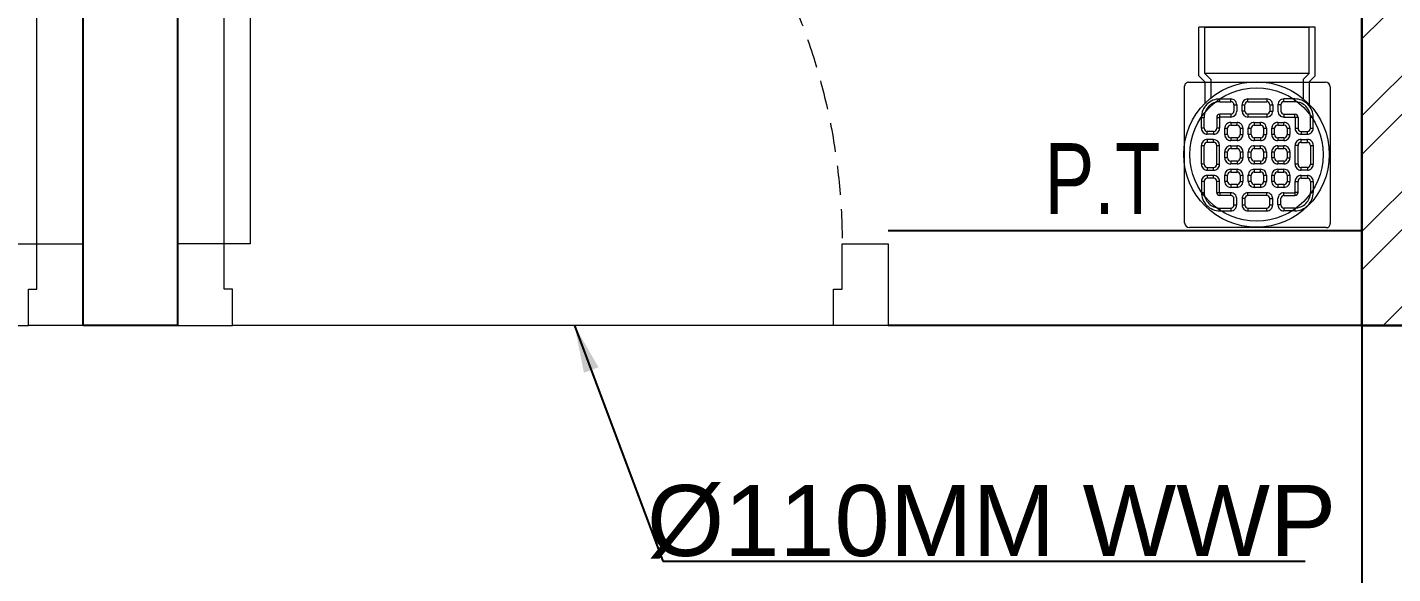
# Model space of a CAD drawing. Header units: millimetres. Extents: x 554 to 29966, y 4404 to 52986.
# Drawn here: x 13136 to 14578, y 43699 to 44276 of the extents above; entities that cross this region are included whole.
import ezdxf

# ---------------------------------------------------------------- set-up
doc = ezdxf.new("R2010")
doc.units = ezdxf.units.MM
doc.linetypes.add('HIDDEN2', pattern=[4.7624999999999975, 3.174999999999998, -1.587499999999999])
for name, color, linetype, lineweight in [('door window', 7, 'Continuous', 9), ('PP-WALL', 7, 'Continuous', 30), ('WALL HATCH', 8, 'Continuous', 0)]:
    doc.layers.add(name, color=color, linetype=linetype, lineweight=lineweight)
doc.layers.add('SH - WWP', color=94, linetype='Continuous', lineweight=0, true_color=0x009e00)
doc.layers.add('SH- WWP', color=92, linetype='Continuous')
doc.styles.add('_MAA_200', font='Arial Narrow.ttf', dxfattribs={"height": 100})
doc.styles.add('ARIEL', font='SANSS___.TTF', dxfattribs={"width": 0.75})
doc.styles.get("Standard").update_dxf_attribs({"font": 'arial.ttf'})
doc.dimstyles.new('COLUMN DIM PLAN', dxfattribs={"dimtxt": 100, "dimasz": 50, "dimexe": 0, "dimexo": 0, "dimgap": 30, "dimtad": 0, "dimdec": 0, "dimdsep": 46, "dimtxsty": '_MAA_200', "dimblk": 'ARCHTICK', "dimcen": 2.5, "dimdle": 50, "dimclrd": 256, "dimclre": 256, "dimclrt": 256, "dimadec": 0, "dimazin": 0, "dimtfac": 1, "dimtdec": 0, "dimtmove": 1, "dimatfit": 3, "dimfxl": 1, "dimlwd": -1, "dimlwe": -1, "dimarcsym": 0})

# ---------------------------------------------------------------- blocks, each defined once
blk = doc.blocks.new('A$C44614934')
at = {"layer": 'door window'}
blk.add_line((2.999990778977462, 0.0264023688596353, 0.6861584709025195), (35.99999077897658, 0.0264023688596353, 0.6861584709025195), dxfattribs=at)
at = {"layer": 'door window', "elevation": 0.6861584709025195}
for points in [[(36.46498745962551, 4.526402370498542), (36.46498745962551, 39.12163490303465), (35.0219874596253, 39.12163490303465), (35.0219874596253, 4.526402370498542)], [(-9.2210229923e-06, 0.0264023688596353), (2.999990778977462, 0.0264023688596353), (2.999990778977462, 2.026402368859633), (2.534990778977316, 2.026402368859633), (2.534997417679733, 4.526402370653158), (-2.5823201213e-06, 4.526402370653158)], [(38.99999077897702, 0.0264023688596353), (35.99999077897658, 0.0264023688596353), (35.99999077897658, 2.026402368859633), (36.46498745962551, 2.026402368859633), (36.46498745962551, 4.526402370498542), (38.99999077897701, 4.526402370498542)]]:
    blk.add_lwpolyline(points, close=True, dxfattribs=at)
at = {"layer": 'door window', "linetype": 'HIDDEN2', "ltscale": 0.5}
blk.add_arc((36.54002608923339, 4.527599800097958, 0.6861584709025195), 34.00502869263578, 92.55862514950395, 180.002017573744, dxfattribs=at)
blk = doc.blocks.new('PP-P TRAP')
at = {"linetype": 'Continuous'}
for p, q in [((-551.8253820829827, 11576.75899293785), (-556.2025601625498, 11572.38181485831)), ((-551.8253820829827, 11576.75899293785), (-516.8796834098467, 11576.75899293785)), ((-516.8796834098465, 11493.0380627053), (-516.8796834098465, 11576.75899293785)), ((-551.8253820829827, 11493.0380627053), (-556.185847199262, 11497.39852782158)), ((-551.8253820829827, 11493.0380627053), (-516.8796834098465, 11493.0380627053))]:
    blk.add_line(p, q, dxfattribs=at)
at = {"linetype": 'Continuous', "ltscale": 0.005}
for p, q in [((-556.185847199262, 11572.39852782157), (-571.660399644338, 11572.39852782157)), ((-554.3796834098465, 11568.0380627053), (-567.7196047644335, 11568.0380627053)), ((-550.0192182935675, 11572.39852782157), (-554.3796834098465, 11568.0380627053)), ((-550.0192182935675, 11497.39852782158), (-550.0192182935675, 11572.39852782157)), ((-550.0192182935675, 11572.39852782157), (-516.8796834098467, 11572.39852782157)), ((-556.185847199262, 11497.39852782158), (-572.2578822526878, 11497.39852782158)), ((-554.3796834098465, 11501.75899293786), (-568.1954321768212, 11501.75899293786)), ((-550.0192182935675, 11497.39852782158), (-554.3796834098465, 11501.75899293786)), ((-550.0192182935675, 11497.39852782158), (-516.8796834098465, 11497.39852782158))]:
    blk.add_line(p, q, dxfattribs=at)
blk.add_line((-516.8796834098467, 11572.39852782157), (-516.8796834098467, 11497.39852782158))
for centre, radius in [((-608.4494508520622, 11535.18922549547), 52.32558139534866), ((-608.449450852138, 11535.18922549547), 47.96511627912035)]:
    blk.add_circle(centre, radius, dxfattribs=at)
blk = doc.blocks.new('PP-GRATING')
at = {"linetype": 'Continuous'}
for p, q in [((-969.9000995671132, -379.5944505533491), (-969.9000995669104, -277.9285895157014)), ((-966.4144129025217, -274.4429028515654), (-864.7485518642907, -274.442902851642)), ((-861.8438129772788, -277.3476417382476), (-861.8438129774815, -379.013502777595)), ((-943.7574495858084, -286.8751847800874), (-943.7574495856059, -288.9665967785021)), ((-935.6241807027341, -286.8751847803665), (-943.7574485713403, -286.8751847799599)), ((-935.6241807025312, -288.9665967787812), (-943.7574485713403, -288.9665967787812)), ((-935.6241807025312, -288.9665967787812), (-935.6241807027341, -286.8751847803665)), ((-933.3003895928712, -295.9379701066707), (-933.3003895926427, -291.2903879291718)), ((-931.2089775941515, -291.2903879655918), (-933.3003895928712, -291.2903879648821)), ((-931.2089775939234, -295.9379701069499), (-931.2089775945576, -291.290387928817)), ((-927.2585327082877, -291.290389916237), (-927.2585327080847, -295.9379720943947)), ((-925.1671207102022, -291.290389915907), (-927.2585327082877, -291.290389916237)), ((-925.1671207102022, -291.290389915907), (-925.1671207099994, -295.93797209404)), ((-922.843329194983, -288.966598806196), (-922.8433291947547, -286.8751868077811)), ((-922.8433296001364, -286.8751869309629), (-908.9005829436215, -286.8751869309629)), ((-922.8433296007704, -288.9665989293776), (-908.9005829434187, -288.9665989287187)), ((-908.9005829434187, -286.8751868083393), (-908.9005829436215, -288.966598806779)), ((-906.5767918339616, -295.9379721354809), (-906.5767918345956, -291.2903900383022)), ((-904.4853798354704, -291.2903901468003), (-906.5767918341901, -291.2903901471543)), ((-904.4853798356733, -295.937972135151), (-904.4853798359017, -291.2903900379471)), ((-900.5349349496063, -295.9379701069499), (-900.5349349498343, -291.290387928792)), ((-900.5349349500374, -291.2903879651352), (-898.4435229513178, -291.290387965211)), ((-898.4435229508866, -295.9379701066208), (-898.4435229511147, -291.2903879284363)), ((-896.1197318420891, -286.875184780518), (-887.9864639724175, -286.8751847809496)), ((-896.1197318418609, -288.9665967782738), (-896.1197318420891, -286.875184780518)), ((-896.1197318418609, -288.9665967782738), (-887.9864639726202, -288.9665967787053)), ((-887.9864629585833, -286.8751847806198), (-887.9864629585833, -288.9665967784004)), ((-955.3764051326382, -300.5855523253316), (-957.4678171315609, -300.5855523258889)), ((-957.4678171311548, -300.5855517172084), (-957.4678171315609, -308.7188210875317)), ((-955.376405132841, -300.5855517179192), (-955.3764051324353, -308.7188210872027)), ((-946.0812406950376, -308.7188212087107), (-946.0812406946319, -300.5855522046859)), ((-943.9898286961154, -300.5855522043308), (-946.0812406948347, -300.5855523264222)), ((-943.989828696344, -308.7188212090148), (-943.9898286961154, -300.5855522043308)), ((-943.7574495851745, -298.2617612168375), (-943.7574495853779, -300.3531732145934)), ((-943.7574495851745, -298.2617612168375), (-935.6241811078874, -298.2617612157479)), ((-943.7574495853779, -300.3531732145934), (-935.6241811085215, -300.3531732147717)), ((-935.6241811085215, -300.3531732147717), (-935.6241811078874, -298.2617612157479)), ((-935.6241807025312, -304.3036180204679), (-930.9765986865107, -304.303618019504)), ((-935.6241807021, -306.3950300180712), (-935.6241807025312, -304.3036180204679)), ((-933.3003895928712, -295.9379701066707), (-931.2089775939234, -295.9379701069499)), ((-930.9765986865107, -304.303618019504), (-930.9765986863077, -306.3950300183244)), ((-927.2585327080847, -295.93797205762), (-925.1671207099994, -295.93797209404)), ((-922.8433296007704, -298.2617632444057), (-908.9005829434187, -298.2617632450646)), ((-922.8433296007704, -298.2617632444057), (-922.8433296001364, -300.3531752428454)), ((-922.8433296001364, -300.3531752428454), (-908.9005829436215, -300.3531752428454)), ((-918.195747381425, -304.3036181008639), (-913.5481653654297, -304.3036181011929)), ((-918.195747381222, -306.3950300992796), (-918.195747381425, -304.3036181008639)), ((-913.5481653654297, -304.3036181011929), (-913.5481653652266, -306.3950300995827)), ((-908.9005829434187, -298.2617632450646), (-908.9005829436215, -300.3531752428454)), ((-906.5767918339616, -295.9379721354809), (-904.4853798356733, -295.937972135151)), ((-900.767314060978, -304.3036181009396), (-896.1197320443487, -304.3036181012437)), ((-900.7673140605467, -306.395030099761), (-900.767314060978, -304.3036181009396)), ((-898.4435229508866, -295.9379701066208), (-900.5349349496063, -295.9379701069499)), ((-887.9864629592171, -298.261761216686), (-896.1197314365048, -298.2617612162803)), ((-896.1197314360736, -300.3531732153041), (-896.1197314365048, -298.2617612162803)), ((-887.986462958786, -300.3531732151016), (-896.1197314360736, -300.3531732153041)), ((-896.1197320443487, -304.3036181012437), (-896.1197320445515, -306.395030100065)), ((-887.9864629592171, -298.261761216686), (-887.986462958786, -300.3531732151016)), ((-887.7540838476425, -308.7188212085331), (-887.7540838480483, -300.5855522044575)), ((-887.7540838480483, -300.5855522044575), (-885.6626718495572, -300.5855523258639)), ((-885.6626718491261, -308.7188212094464), (-885.6626718493542, -300.5855522041276)), ((-876.3675074111198, -300.585551718249), (-876.3675074115511, -308.7188210875069)), ((-876.3675074113228, -300.5855523256615), (-874.2760954128314, -300.5855523265996)), ((-874.2760954130345, -300.5855517179192), (-874.2760954128314, -308.7188210871777)), ((-955.3764051324353, -308.7188210872027), (-957.4678171313577, -308.718820978274)), ((-953.0526140236123, -311.0426123182942), (-948.4050322096482, -311.0426123178128)), ((-953.0526140236123, -311.0426123182942), (-953.0526140234092, -313.1340243171158)), ((-953.0526140234092, -313.1340243171158), (-948.4050322098763, -313.1340243168367)), ((-946.0812406950376, -308.7188212087107), (-943.989828696344, -308.7188212090148)), ((-940.0393838102766, -313.3664033469238), (-940.0393838104795, -308.718821168741)), ((-937.9479718117602, -308.718821168411), (-940.0393838104795, -308.718821168741)), ((-937.9479718115574, -313.3664033465688), (-940.0393838102766, -313.3664033469238)), ((-937.9479718117602, -313.3664033059901), (-937.9479718117602, -308.7188212089898)), ((-935.6241804994091, -306.395030099761), (-930.976598483414, -306.395030100065)), ((-928.652807373754, -308.7188212493652), (-928.6528073739566, -313.366403427549)), ((-926.5613953752375, -308.7188211283398), (-928.6528073743879, -308.718821127629)), ((-928.6528073741852, -313.3664032246551), (-926.5613953752375, -313.3664032255682)), ((-926.5613953752375, -308.7188211283398), (-926.5613953752375, -313.3664032255682)), ((-922.6109504896015, -313.366403427524), (-922.6109504896015, -308.718821249771)), ((-920.5195384908819, -308.718821249416), (-922.6109504896015, -308.718821249771)), ((-920.5195384913134, -313.3664034278022), (-922.6109504896015, -313.366403427524)), ((-920.5195384913134, -313.3664034278022), (-920.5195384908819, -308.718821249416)), ((-918.195747381222, -306.3950300992796), (-913.5481653652266, -306.3950300995827)), ((-911.224374053307, -308.7188212086598), (-911.2243740530788, -313.366403306929)), ((-909.1329620547906, -308.7188212095989), (-911.224374053307, -308.7188212086598)), ((-911.2243740530788, -313.366403306929), (-909.1329620541566, -313.3664033059652)), ((-909.1329620547906, -308.7188212095989), (-909.1329620541566, -313.3664033059652)), ((-905.1825171687235, -313.3664034286653), (-905.1825171691548, -308.7188212498477)), ((-903.0911051704352, -308.7188212495178), (-905.1825171691548, -308.7188212498477)), ((-903.0911051702068, -313.3664034283354), (-905.1825171687235, -313.3664034286653)), ((-903.0911051702068, -313.3664034283354), (-903.0911051704352, -308.7188212495178)), ((-900.7673140605467, -306.395030099761), (-896.1197320445515, -306.395030100065)), ((-893.7959407322008, -308.7188212087366), (-893.7959407326317, -313.3664033063451)), ((-891.7045287334813, -308.7188212088124), (-893.7959407322008, -308.7188212087366)), ((-893.7959407326317, -313.3664033063451), (-891.7045287341155, -313.3664033060151)), ((-891.7045287334813, -308.7188212088124), (-891.7045287341155, -313.3664033060151)), ((-885.6626718491261, -308.7188212094464), (-887.7540838476425, -308.7188212085331)), ((-878.6912985205768, -311.0426123188275), (-883.3388803343128, -311.0426123191058)), ((-878.6912985209829, -313.1340243172173), (-883.3388803341097, -313.1340243168875)), ((-878.6912985205768, -311.0426123188275), (-878.6912985209829, -313.1340243172173)), ((-876.3675074115511, -308.7188210875069), (-874.2760954126034, -308.7188209776908)), ((-957.4678171309264, -321.4996723105473), (-957.4678171309264, -335.442418845859)), ((-955.3764051326382, -321.4996723108265), (-957.4678171309264, -321.4996723105473)), ((-955.3764051326382, -321.4996723108265), (-955.376405132841, -335.4424188455033)), ((-948.4050318042919, -317.0844692024214), (-953.0526138202873, -317.0844692021432)), ((-953.0526138202873, -317.0844692021432), (-953.0526138205155, -319.175881201167)), ((-948.4050318042919, -319.1758812012428), (-953.0526138205155, -319.175881201167)), ((-948.4050318042919, -319.1758812012428), (-948.4050318042919, -317.0844692024214)), ((-946.0812406948347, -335.4424189676961), (-946.0812406946319, -321.4996723106241)), ((-946.0812406946319, -321.4996723106241), (-943.9898286965462, -321.4996723106998)), ((-943.989828696344, -335.4424189673421), (-943.9898286965462, -321.4996723106998)), ((-930.9765988889983, -315.6901945372342), (-935.624180702303, -315.6901945375133)), ((-935.6241802965158, -315.6901944562292), (-935.6241802969467, -317.781606455253)), ((-930.976598483617, -317.7816064549988), (-935.6241802969467, -317.781606455253)), ((-935.6241807021, -321.732051715405), (-930.9765986865107, -321.7320517157349)), ((-935.624180702303, -323.8234637144797), (-935.6241807021, -321.732051715405)), ((-935.6241804996376, -323.8234634210441), (-930.976598483617, -323.8234634206901)), ((-930.9765984838454, -315.6901944559501), (-930.976598483617, -317.7816064549988)), ((-930.9765986865107, -321.7320517157349), (-930.9765986861046, -323.8234637147588)), ((-913.5481651629673, -315.6901945371834), (-918.1957469758659, -315.6901945368286)), ((-918.1957469758659, -315.6901945368286), (-918.1957469758659, -317.7816065364863)), ((-913.5481651623332, -317.7816065360048), (-918.1957469758659, -317.7816065364863)), ((-918.195747381425, -321.7320514221478), (-913.5481653654297, -321.7320514224518)), ((-918.195747381425, -323.8234634205376), (-918.195747381425, -321.7320514221478)), ((-918.195747381425, -323.8234634205376), (-913.5481653654297, -323.8234634202326)), ((-913.5481651629673, -315.6901945371834), (-913.5481651623332, -317.7816065360048)), ((-913.5481653654297, -321.7320514224518), (-913.5481653654297, -323.8234634202326)), ((-896.119731841658, -315.6901945376909), (-900.7673136549879, -315.6901945367268)), ((-900.7673136549879, -315.6901945367268), (-900.7673136553937, -317.7816065357256)), ((-896.119731841658, -317.7816065360806), (-900.7673136553937, -317.7816065357256)), ((-900.7673140607753, -321.7320520203542), (-896.1197320447546, -321.7320520206325)), ((-900.7673140605467, -323.8234640187692), (-900.7673140607753, -321.7320520203542)), ((-900.767314060978, -323.8234634210441), (-896.1197320445515, -323.8234634200811)), ((-896.119731841658, -315.6901945376909), (-896.119731841658, -317.7816065360806)), ((-896.1197320447546, -321.7320520206325), (-896.1197320443487, -323.8234640183892)), ((-887.7540838476425, -335.4424189681018), (-887.7540838478452, -321.4996723110547)), ((-885.6626718489232, -321.4996723117645), (-887.7540838478452, -321.4996723110547)), ((-885.6626718493542, -335.4424189677728), (-885.6626718489232, -321.4996723117645)), ((-883.3388807398971, -317.084469203158), (-878.6912987238762, -317.0844692034361)), ((-883.3388807398971, -319.1758812009378), (-883.3388807398971, -317.084469203158)), ((-883.3388807398971, -319.1758812009378), (-878.6912987236735, -319.1758812012169)), ((-878.6912987238762, -317.0844692034361), (-878.6912987236735, -319.1758812012169)), ((-876.3675074111198, -321.499672311587), (-876.3675074115511, -335.4424188458331)), ((-876.3675074111198, -321.499672311587), (-874.2760954126034, -321.499672311258)), ((-874.2760954126034, -321.499672311258), (-874.2760954126034, -335.4424188455033)), ((-940.0393838102766, -330.7948370433331), (-940.0393838109107, -326.147254864946)), ((-937.947971811963, -326.1472548646171), (-940.0393838109107, -326.147254864946)), ((-937.947971811963, -330.7948370429782), (-940.0393838102766, -330.7948370433331)), ((-937.947971811963, -330.7948366266401), (-937.947971811963, -326.1472545302478)), ((-930.9765988889983, -333.1186278585182), (-935.6241807021, -333.1186278587972)), ((-935.6241802971496, -333.1186281526377), (-935.6241802969467, -335.2100401504193)), ((-930.976598483414, -333.1186281523595), (-930.9765984832111, -335.2100401499378)), ((-928.6528073741852, -326.1472545704467), (-928.652807373754, -330.794836748807)), ((-926.5613953758714, -326.147254824139), (-928.6528073741852, -326.147254823835)), ((-928.6528073743879, -330.7948369208613), (-926.5613953756686, -330.7948369217744)), ((-926.5613953758714, -326.147254824139), (-926.5613953756686, -330.7948369217744)), ((-922.6109504896015, -330.794836748782), (-922.6109504893986, -326.1472545704208)), ((-920.5195384908819, -326.1472545706999), (-922.6109504893986, -326.1472545704208)), ((-920.5195384915162, -330.7948367482238), (-922.6109504896015, -330.794836748782)), ((-920.5195384915162, -330.7948367482238), (-920.5195384908819, -326.1472545706999)), ((-913.5481651629673, -333.118627858873), (-918.1957469762718, -333.1186278581124)), ((-918.1957469762718, -333.1186278581124), (-918.1957469760687, -335.2100398565022)), ((-913.5481651629673, -333.118627858873), (-913.5481651627387, -335.2100398566288)), ((-911.2243740530788, -326.1472545299438), (-911.2243740530788, -330.794836627578)), ((-909.1329620549934, -326.1472545295889), (-911.2243740530788, -326.1472545299438)), ((-911.2243740530788, -330.794836627578), (-909.1329620543593, -330.7948366272233)), ((-909.1329620549934, -326.1472545295889), (-909.1329620543593, -330.7948366272233)), ((-905.1825171685207, -330.7948373470134), (-905.1825171685207, -326.1472551686273)), ((-903.0911051702068, -326.1472551682723), (-905.1825171685207, -326.1472551686273)), ((-903.0911051702068, -330.7948373477241), (-905.1825171685207, -330.7948373470134)), ((-903.0911051704352, -330.7948367483256), (-903.0911051704352, -326.1472545701427)), ((-896.1197318418609, -333.1186278577068), (-900.7673136551908, -333.1186278579858)), ((-900.7673136556219, -333.1186284563189), (-900.7673136551908, -335.2100404547087)), ((-896.119731841455, -333.1186284566738), (-896.1197318420891, -335.2100404554951)), ((-893.7959407322008, -326.1472545291832), (-893.795940732429, -330.7948366276538)), ((-891.7045287341155, -326.1472551277953), (-893.7959407319977, -326.1472551281253)), ((-893.7959407326317, -330.7948372257596), (-891.7045287339121, -330.7948372254298)), ((-891.7045287341155, -326.1472551277953), (-891.7045287339121, -330.7948372254298)), ((-957.4678171307235, -335.4424187363721), (-955.376405132841, -335.4424188455033)), ((-953.0526140234092, -337.7662100763934), (-948.4050322102825, -337.7662100773814)), ((-953.0526140234092, -337.7662100763934), (-953.0526140234092, -339.8576220754421)), ((-953.0526140234092, -339.8576220754421), (-948.4050322100792, -339.857622075797)), ((-953.0526140234092, -345.8994803956497), (-953.0526140234092, -343.8080683978949)), ((-953.0526140234092, -343.8080683978949), (-948.4050322100792, -343.8080683976407)), ((-948.4050322102825, -337.7662100773814), (-948.4050325752878, -339.8576220758229)), ((-946.0812406948347, -335.4424189676961), (-943.989828696344, -335.4424189673421)), ((-940.0393838104795, -348.2232699888317), (-940.0393838109107, -343.5756878100149)), ((-937.947971811963, -343.5756878107506), (-940.0393838109107, -343.5756878100149)), ((-937.947971811963, -348.223269947899), (-937.9479718121913, -343.5756878513284)), ((-930.9765984832111, -335.2100401499378), (-935.6241802969467, -335.2100401504193)), ((-935.6241807025312, -339.1604846621726), (-930.9765986865107, -339.1604846612336)), ((-935.6241807021, -341.2518966599792), (-935.6241807025312, -339.1604846621726)), ((-935.6241804992064, -341.2518967417199), (-930.976598483617, -341.251896741973)), ((-930.9765986865107, -339.1604846612336), (-930.9765986863077, -341.2518966602323)), ((-928.6528073741852, -343.5756878910708), (-928.6528073741852, -348.2232700694579)), ((-926.5613953752375, -343.5756877696395), (-928.6528073739566, -343.5756877693346)), ((-926.5613953752375, -343.5756877696395), (-926.5613953756686, -348.2232698679078)), ((-922.6109504896015, -348.2232700698377), (-922.6109504893986, -343.5756878916798)), ((-920.5195384910851, -343.5756878913498), (-922.6109504893986, -343.5756878916798)), ((-920.5195384908819, -348.2232700695078), (-920.5195384910851, -343.5756878913498)), ((-913.5481651627387, -335.2100398566288), (-918.1957469760687, -335.2100398565022)), ((-918.1957473816533, -339.1604847434058), (-913.5481653654297, -339.1604847424678)), ((-918.195747381425, -341.2518967411874), (-918.1957473816533, -339.1604847434058)), ((-918.195747381425, -341.2518967411874), (-913.5481653654297, -341.2518967412891)), ((-913.5481653654297, -339.1604847424678), (-913.5481653654297, -341.2518967412891)), ((-911.224374053307, -343.5756878505687), (-911.2243740530788, -348.223269947594)), ((-909.1329620549934, -343.5756878513035), (-911.224374053307, -343.5756878505687)), ((-909.1329620549934, -343.5756878513035), (-909.1329620547906, -348.2232699485071)), ((-905.1825171691548, -348.2232700693304), (-905.1825171687235, -343.5756878905126)), ((-903.091105169801, -343.5756878912233), (-905.1825171687235, -343.5756878905126)), ((-903.0911051704352, -348.2232700696094), (-903.091105169801, -343.5756878912233)), ((-896.1197318420891, -335.2100404554951), (-900.7673136551908, -335.2100404547087)), ((-900.7673140607753, -339.1604847426711), (-896.1197320445515, -339.1604847429493)), ((-900.767314060978, -341.251896741035), (-900.7673140607753, -339.1604847426711)), ((-900.767314060978, -341.251896741035), (-896.1197320449828, -341.251896741365)), ((-896.1197320445515, -339.1604847429493), (-896.1197320449828, -341.251896741365)), ((-893.795940732429, -343.575687850467), (-893.7959407322008, -348.2232699476706)), ((-891.7045287334813, -343.5756878514052), (-893.795940732429, -343.575687850467)), ((-891.7045287334813, -343.5756878514052), (-891.7045287341155, -348.2232699483805)), ((-885.6626718493542, -335.4424189677728), (-887.7540838476425, -335.4424189681018)), ((-878.691298521211, -337.7662100771531), (-883.3388803338815, -337.7662100774331)), ((-883.3388803338815, -337.7662100774331), (-883.3388799691041, -339.8576220762536)), ((-878.6912985207797, -339.8576220755686), (-883.3388803343128, -339.8576220758478)), ((-878.691298521211, -343.8080683973874), (-883.3388803343128, -343.8080683976917)), ((-878.691298521211, -337.7662100771531), (-878.6912985207797, -339.8576220755686)), ((-878.6912985207797, -345.8994803957772), (-878.691298521211, -343.8080683973874)), ((-874.2760954126034, -335.4424187360173), (-876.3675074115511, -335.4424188458331)), ((-957.4678171315609, -356.356540996609), (-957.4678171315609, -348.2232716273253)), ((-955.376405132841, -348.2232716269705), (-957.4678171317888, -348.2232717361525)), ((-955.376405132841, -356.3565409968891), (-955.376405132841, -348.2232716269705)), ((-953.0526140234092, -345.8994803956497), (-948.4050322100792, -345.8994803953965)), ((-946.0812406948347, -348.2232715050569), (-943.9898286965462, -348.2232715053352)), ((-946.0812406948347, -348.2232715050569), (-946.0812406950379, -356.3565405097406)), ((-943.9898286965462, -348.2232715053352), (-943.989828696344, -356.3565405106538)), ((-937.9479718121913, -348.2232699884777), (-940.0393838104795, -348.2232699888317)), ((-930.976598483414, -350.5470611790414), (-935.6241807027341, -350.5470611787873)), ((-935.6241802967439, -350.5470610981372), (-935.6241802969467, -352.6384730965528)), ((-930.9765984838454, -352.6384730962728), (-935.6241802969467, -352.6384730965528)), ((-930.976598483414, -350.547061097883), (-930.9765984838454, -352.6384730962728)), ((-928.6528073743879, -348.2232698665632), (-926.5613953756686, -348.2232698679078)), ((-920.5195384908819, -348.2232700695078), (-922.6109504896015, -348.2232700698377)), ((-913.548165162536, -350.547061178863), (-918.1957469762718, -350.5470611793715)), ((-918.1957469762718, -350.5470611793715), (-918.1957469760687, -352.6384731781918)), ((-913.5481651627387, -352.6384731779387), (-918.1957469760687, -352.6384731781918)), ((-913.548165162536, -350.547061178863), (-913.5481651627387, -352.6384731779387)), ((-911.2243740530788, -348.223269947594), (-909.1329620547906, -348.2232699485071)), ((-903.0911051704352, -348.2232700696094), (-905.1825171691548, -348.2232700693304)), ((-896.1197318418609, -350.5470611789907), (-900.7673140607753, -350.5470611793963)), ((-900.7673136551908, -350.5470611792688), (-900.7673136551908, -352.6384731782925)), ((-896.119731841658, -352.6384731778112), (-900.7673136551908, -352.6384731782925)), ((-896.1197318418609, -350.5470611789907), (-896.119731841658, -352.6384731778112)), ((-893.7959407322008, -348.2232699476706), (-891.7045287341155, -348.2232699483805)), ((-887.7540838478452, -348.2232715048535), (-887.7540838476425, -356.3565405101722)), ((-885.6626718491261, -348.2232715057667), (-887.7540838478452, -348.2232715048535)), ((-885.6626718491261, -348.2232715057667), (-885.6626718493542, -356.3565405098423)), ((-878.6912985207797, -345.8994803957772), (-883.3388803343128, -345.8994803960814)), ((-876.3675074115511, -348.2232716273253), (-874.2760954130345, -348.2232717368623)), ((-876.3675074115511, -356.356540996584), (-876.3675074115511, -348.2232716273253)), ((-874.2760954130345, -356.3565409968632), (-874.2760954128314, -348.2232716269705)), ((-955.376405132841, -356.3565403882077), (-957.4678171317888, -356.3565403885626)), ((-943.989828696344, -356.3565405106538), (-946.0812406948347, -356.3565403880043)), ((-943.7574495856059, -356.5889194987676), (-935.6241811080904, -356.5889194991743)), ((-943.7574495851745, -358.6803314977923), (-943.7574495856059, -356.5889194987676)), ((-943.7574495851745, -358.6803314977923), (-935.6241811078874, -358.680331497563)), ((-935.6241811080904, -356.5889194991743), (-935.6241811078874, -358.680331497563)), ((-933.3003895935052, -361.0041226072493), (-933.300389593074, -365.6517047860412)), ((-933.3003895935052, -361.0041226072493), (-931.208977594786, -361.0041226068684)), ((-931.208977594786, -361.0041226068684), (-931.2089775945576, -365.6517047857112)), ((-927.2585327087185, -365.6517033902852), (-927.2585327089215, -361.0041212121264)), ((-927.2585327089215, -361.0041212484696), (-925.1671207099994, -361.0041212117715)), ((-925.1671207102022, -365.6517033899294), (-925.1671207099994, -361.0041212117715)), ((-922.8433296007706, -356.5889180638525), (-908.90058294385, -356.5889180632443)), ((-922.843329600542, -358.6803300626737), (-922.8433296007706, -356.5889180638525)), ((-922.843329600542, -358.6803300626737), (-908.90058294385, -358.6803300620648)), ((-908.90058294385, -358.6803300620648), (-908.90058294385, -356.5889180632443)), ((-906.5767918343926, -361.0041211724857), (-906.5767918343926, -365.6517032690814)), ((-906.5767918343926, -361.0041211724857), (-904.4853798361044, -361.0041211714969)), ((-904.4853798361044, -361.0041211714969), (-904.4853798359017, -365.6517032687264)), ((-900.5349349494034, -361.0041226068934), (-900.5349349502402, -365.6517047863192)), ((-898.4435229511147, -361.0041226078315), (-900.5349349494034, -361.0041226068934)), ((-898.4435229511147, -361.0041226078315), (-898.4435229511147, -365.6517047853563)), ((-887.986462958786, -356.5889194998839), (-896.1197314363017, -356.5889194997057)), ((-896.1197314363017, -356.5889194997057), (-896.1197314367076, -358.6803314974614)), ((-887.9864629590143, -358.6803314976898), (-896.1197314367076, -358.6803314974614)), ((-887.9864629590143, -358.6803314976898), (-887.986462958786, -356.5889194998839)), ((-887.7540838476425, -356.3565405101722), (-885.66267184976, -356.35654038874)), ((-876.3675074115511, -356.3565403885377), (-874.2760954132373, -356.3565403881827)), ((-943.7574495858084, -370.0669079345175), (-943.7574495853779, -367.9754959354938)), ((-935.6241807029373, -367.9754959351379), (-943.7574485715435, -367.9754959357978)), ((-935.6241807025312, -370.0669079339592), (-943.7574485717716, -370.0669079342135)), ((-935.6241807029373, -367.9754959351379), (-935.6241807025312, -370.0669079339592)), ((-931.2089775943546, -365.6517047489364), (-933.300389593074, -365.6517047492664)), ((-925.1671207102022, -365.6517033899294), (-927.2585327087185, -365.6517033902852)), ((-908.9005829442557, -367.9754945003762), (-922.8433291947547, -367.975494499818)), ((-922.8433291947547, -367.975494499818), (-922.843329195186, -370.0669064986386)), ((-908.9005829440526, -370.0669064987909), (-922.843329195186, -370.0669064986386)), ((-908.8889757099494, -368.0145827657901), (-908.9006923442168, -370.1059619445567)), ((-906.5522021797915, -365.7038466072838), (-904.4608230014056, -365.7155632417538)), ((-900.5349349502402, -365.6517047495455), (-898.4435229508866, -365.6517047492155)), ((-896.119731842292, -367.9754959363551), (-896.1197318418609, -370.0669079341117)), ((-896.119731842292, -367.9754959363551), (-887.9864639726202, -367.9754959356961)), ((-896.1197318418609, -370.0669079341117), (-887.9864639728486, -370.0669079345175)), ((-887.986462958786, -370.06690793439), (-887.986462958786, -367.9754959353662)), ((-865.3294996418706, -382.4991894410962), (-966.9953606803048, -382.4991894412477))]:
    blk.add_line(p, q, dxfattribs=at)
for centre, radius, start, end in [((-966.41441290275, -277.9285895151173), 3.485686664175378, 89.99999999165911, 179.9999999916435), ((-864.7485518640875, -277.3476417389076), 2.904738886812816, 359.9999999916459, 89.99999999165911), ((-943.7574495853779, -300.5855523260673), 13.7103675457565, 89.99999498908564, 179.999997000115), ((-943.7574495853779, -300.5855523260673), 11.61895554725127, 89.99999498908564, 179.999997000115), ((-935.6241807021, -291.2903878886689), 4.41520310795548, 359.999999002823, 89.99999999165911), ((-935.6241807021, -291.2903878886689), 2.323791109450251, 359.999999002823, 89.99999999165911), ((-922.8433295999083, -291.2903899155521), 4.41520310795548, 89.99998998650246, 179.9999999916435), ((-922.8433295999083, -291.2903899155521), 2.323791109450251, 89.99998998650246, 179.9999999916435), ((-908.9005829436215, -291.2903899155772), 4.41520310795548, 359.9999970017768, 89.99999999165911), ((-908.9005829436215, -291.2903899155772), 2.323791109450251, 359.9999970017768, 89.99999999165911), ((-896.119731841658, -291.2903878875793), 4.41520310795548, 89.99999999165911, 180.00000100387), ((-896.119731841658, -291.2903878875793), 2.323791109450251, 89.99999999165911, 180.00000100387), ((-887.9864629590143, -300.5855523261689), 13.7103675457565, 3.0032070968e-06, 90.00000499424233), ((-887.9864629590143, -300.5855523261689), 11.61895554725127, 3.0032070968e-06, 90.00000499424233), ((-943.7574495853779, -300.5855523260673), 2.323791109450251, 89.99999999165911, 179.999997000115), ((-943.7574495853779, -300.5855523260673), 0.2323791109450255, 89.99999999165911, 179.999997000115), ((-935.624180702303, -308.7188211275023), 4.41520310795548, 89.99999999165911, 180.00000100387), ((-935.624180702303, -295.9379701063408), 4.41520310795548, 269.9999899865024, 359.9999999916459), ((-935.624180702303, -295.9379701063408), 2.323791109450251, 269.9999899865024, 359.9999999916459), ((-930.976598483414, -308.7188211277306), 4.41520310795548, 359.9999999916459, 90.00000499424233), ((-922.8433296007704, -295.937972134517), 4.41520310795548, 179.9999990011619, 269.9999999916591), ((-922.8433296007704, -295.937972134517), 2.323791109450251, 179.9999990011619, 269.9999999916591), ((-918.195747381425, -308.7188212087615), 4.41520310795548, 89.99999999165911, 180.00000100387), ((-913.5481651627387, -308.7188212089898), 4.41520310795548, 359.9999999916459, 90.00000499424233), ((-908.9005829434187, -295.9379721356075), 4.41520310795548, 269.9999999916591, 359.9999999916459), ((-908.9005829434187, -295.9379721356075), 2.323791109450251, 269.9999999916591, 359.9999999916459), ((-900.7673140607753, -308.718821209268), 4.41520310795548, 89.99999999165911, 180.00000100387), ((-896.119731841024, -295.9379701078121), 4.41520310795548, 179.9999999916435, 270.0000099968256), ((-896.119731841024, -295.9379701078121), 2.323791109450251, 179.9999999916435, 270.0000099968256), ((-896.119731841658, -308.7188212088374), 4.41520310795548, 359.9999999916459, 90.00000499424233), ((-887.9864629590143, -300.5855523261689), 2.323791109450251, 3.0032070968e-06, 89.99999999165911), ((-887.9864629590143, -300.5855523261689), 0.2323791109450255, 3.0032070968e-06, 89.99999999165911), ((-953.0526140236123, -308.7188212087865), 4.41520310795548, 179.999997000115, 269.9999999916591), ((-953.0526140236123, -308.7188212087865), 2.323791109450251, 179.999997000115, 269.9999999916591), ((-948.4050318047232, -308.7188212096488), 4.41520310795548, 269.9999899865024, 359.9999999916459), ((-948.4050318047232, -308.7188212096488), 2.323791109450251, 269.9999899865024, 359.9999999916459), ((-935.6241807021, -313.3664033464682), 4.41520310795548, 179.9999999916435, 270.0000099968256), ((-935.624180702303, -308.7188212086598), 2.323791109450251, 89.99999498908564, 179.9999999916435), ((-935.624180702303, -308.7188211275023), 2.323791109450251, 89.99999999165911, 180.00000100387), ((-935.6241807021, -313.3664034276256), 2.323791109450251, 179.999997000115, 269.9999999916591), ((-930.976598483414, -308.7188212088881), 2.323791109450251, 359.999999002823, 89.99999999165911), ((-930.976598483414, -313.366403427828), 2.323791109450251, 269.9999899865024, 359.9999999916459), ((-930.9765984832111, -313.3664033466705), 4.41520310795548, 269.9999999916591, 3.0032070968e-06), ((-918.1957473818558, -313.366403428157), 4.41520310795548, 179.9999999916435, 270.0000099968256), ((-918.195747381425, -308.7188212087615), 2.323791109450251, 89.99999999165911, 180.00000100387), ((-918.195747381425, -308.7188212087615), 2.323791109450251, 89.99999999165911, 180.00000100387), ((-918.1957473818558, -313.366403428157), 2.323791109450251, 179.9999999916435, 270.0000099968256), ((-913.5481651627387, -308.7188212089898), 2.323791109450251, 359.9999999916459, 90.00000499424233), ((-913.5481651629673, -313.3664034277264), 2.323791109450251, 269.9999999916591, 3.0032070968e-06), ((-913.5481651629673, -313.3664034277264), 4.41520310795548, 269.9999999916591, 3.0032070968e-06), ((-900.7673140603438, -313.3664034282079), 4.41520310795548, 179.9999999916435, 270.0000099968256), ((-900.7673140607753, -308.718821209268), 2.323791109450251, 89.99999999165911, 180.00000100387), ((-900.7673140603438, -313.3664034282079), 2.323791109450251, 179.9999999916435, 270.0000099968256), ((-896.119731841658, -308.7188212088374), 2.323791109450251, 359.9999999916459, 90.00000499424233), ((-896.119731841455, -313.3664034282337), 2.323791109450251, 269.9999999916591, 3.0032070968e-06), ((-896.119731841455, -313.3664034282337), 4.41520310795548, 269.9999999916591, 3.0032070968e-06), ((-883.3388807396689, -308.7188212091164), 4.41520310795548, 179.9999999916435, 270.0000099968256), ((-883.3388807396689, -308.7188212091164), 2.323791109450251, 179.9999999916435, 270.0000099968256), ((-878.6912985205768, -308.7188212093447), 2.323791109450251, 269.9999999916591, 3.0032070968e-06), ((-878.6912985205768, -308.7188212093447), 4.41520310795548, 269.9999999916591, 3.0032070968e-06), ((-953.0526140231811, -321.4996723111307), 4.41520310795548, 89.99999498908564, 179.9999999916435), ((-953.0526140231811, -321.4996723111307), 2.323791109450251, 89.99999498908564, 179.9999999916435), ((-948.405031804089, -321.4996723107248), 4.41520310795548, 359.9999999916459, 89.99999999165911), ((-948.405031804089, -321.4996723107248), 2.323791109450251, 359.9999999916459, 89.99999999165911), ((-935.6241807025312, -326.1472548239617), 4.41520310795548, 89.99999999165911, 180.00000100387), ((-935.6241807018973, -326.1472545293357), 2.323791109450251, 89.99999498908564, 179.9999999916435), ((-935.6241807025312, -326.1472548239617), 2.323791109450251, 89.99999999165911, 180.00000100387), ((-930.976598483414, -326.1472548235309), 4.41520310795548, 359.9999999916459, 90.00000499424233), ((-930.976598483414, -326.1472545301471), 2.323791109450251, 359.999999002823, 89.99999999165911), ((-918.195747381425, -326.1472545304761), 4.41520310795548, 89.99999999165911, 180.00000100387), ((-918.195747381425, -326.1472545304761), 2.323791109450251, 89.99999999165911, 180.00000100387), ((-918.195747381425, -326.1472545304761), 2.323791109450251, 89.99999999165911, 180.00000100387), ((-913.548165162536, -326.1472545300455), 4.41520310795548, 359.9999999916459, 90.00000499424233), ((-913.548165162536, -326.1472545300455), 2.323791109450251, 359.9999999916459, 90.00000499424233), ((-900.7673140607753, -326.1472551286577), 4.41520310795548, 89.99999999165911, 180.00000100387), ((-900.7673140607753, -326.1472545305528), 2.323791109450251, 89.99999999165911, 180.00000100387), ((-900.7673140607753, -326.1472551286577), 2.323791109450251, 89.99999999165911, 180.00000100387), ((-896.1197318418609, -326.1472551282261), 4.41520310795548, 359.9999999916459, 90.00000499424233), ((-896.1197318418609, -326.1472545294872), 2.323791109450251, 359.9999999916459, 90.00000499424233), ((-883.3388807396689, -321.4996723116637), 4.41520310795548, 89.99999999165911, 179.9999999916435), ((-883.3388807396689, -321.4996723116637), 2.323791109450251, 89.99999999165911, 179.9999999916435), ((-878.6912985207797, -321.4996723106241), 4.41520310795548, 359.9999999916459, 90.00000499424233), ((-878.6912985207797, -321.4996723106241), 2.323791109450251, 359.9999999916459, 90.00000499424233), ((-935.6241807021, -330.7948370426992), 4.41520310795548, 179.9999999916435, 270.0000099968256), ((-935.624180702303, -330.7948367482747), 2.323791109450251, 179.999997000115, 269.9999999916591), ((-930.976598483414, -330.7948367489087), 2.323791109450251, 269.9999899865024, 359.9999999916459), ((-930.976598483414, -330.7948370429025), 4.41520310795548, 269.9999999916591, 3.0032070968e-06), ((-918.195747381222, -330.794836748148), 4.41520310795548, 179.9999999916435, 270.0000099968256), ((-918.195747381222, -330.794836748148), 2.323791109450251, 179.9999999916435, 270.0000099968256), ((-913.5481651629673, -330.7948367489844), 2.323791109450251, 269.9999999916591, 3.0032070968e-06), ((-913.5481651629673, -330.7948367489844), 4.41520310795548, 269.9999999916591, 3.0032070968e-06), ((-900.7673140607753, -330.7948373475718), 4.41520310795548, 179.9999999916435, 270.0000099968256), ((-900.7673140607753, -330.7948367486305), 2.323791109450251, 179.9999999916435, 270.0000099968256), ((-896.1197318418609, -330.7948367494927), 2.323791109450251, 269.9999999916591, 3.0032070968e-06), ((-896.119731841658, -330.7948373465579), 4.41520310795548, 269.9999999916591, 3.0032070968e-06), ((-953.052614023815, -335.4424189681787), 4.41520310795548, 179.999997000115, 269.9999999916591), ((-953.0526140231811, -348.2232715051586), 4.41520310795548, 89.99999999165911, 180.0000030048681), ((-953.052614023815, -335.4424189681787), 2.323791109450251, 179.999997000115, 269.9999999916591), ((-948.4050318042919, -335.4424189677728), 4.41520310795548, 269.9999899865024, 359.9999999916459), ((-948.4050318042919, -335.4424189677728), 2.323791109450251, 269.9999899865024, 359.9999999916459), ((-948.4050318042919, -348.2232715047528), 4.41520310795548, 359.9999999916459, 90.00000999682553), ((-935.624180702303, -343.5756877694361), 4.41520310795548, 89.99999999165911, 180.00000100387), ((-935.6241807025312, -343.5756878505937), 2.323791109450251, 89.99999498908564, 179.9999999916435), ((-935.624180702303, -343.5756877694361), 2.323791109450251, 89.99999999165911, 180.00000100387), ((-930.976598483617, -343.5756877702985), 4.41520310795548, 359.9999999916459, 90.00000499424233), ((-930.9765984832111, -343.5756878501879), 2.323791109450251, 359.999999002823, 89.99999999165911), ((-918.195747381425, -343.575687850467), 4.41520310795548, 89.99999999165911, 180.00000100387), ((-918.195747381425, -343.575687850467), 2.323791109450251, 89.99999999165911, 180.00000100387), ((-918.195747381425, -343.575687850467), 2.323791109450251, 89.99999999165911, 180.00000100387), ((-913.5481651627387, -343.5756878506944), 4.41520310795548, 359.9999999916459, 90.00000499424233), ((-913.5481651627387, -343.5756878506944), 2.323791109450251, 359.9999999916459, 90.00000499424233), ((-900.7673140601413, -343.5756878505429), 4.41520310795548, 89.99999999165911, 180.00000100387), ((-900.7673140601413, -343.5756878505429), 2.323791109450251, 89.99999999165911, 180.00000100387), ((-900.7673140601413, -343.5756878505429), 2.323791109450251, 89.99999999165911, 180.00000100387), ((-896.1197318418609, -343.5756878507711), 4.41520310795548, 359.9999999916459, 90.00000499424233), ((-896.1197318418609, -343.5756878507711), 2.323791109450251, 359.9999999916459, 90.00000499424233), ((-883.338880740303, -335.4424189674429), 4.41520310795548, 179.9999999916435, 270.0000099968256), ((-883.3388807396689, -348.2232715054875), 4.41520310795548, 89.99998998650246, 179.9999999916435), ((-883.338880740303, -335.4424189674429), 2.323791109450251, 179.9999999916435, 270.0000099968256), ((-878.691298521211, -335.4424189676711), 2.323791109450251, 269.9999999916591, 3.0032070968e-06), ((-878.691298521211, -335.4424189676711), 4.41520310795548, 269.9999999916591, 3.0032070968e-06), ((-878.6912985207797, -348.2232715056909), 4.41520310795548, 359.9999970017768, 89.99999999165911), ((-953.0526140231811, -348.2232715051586), 2.323791109450251, 89.99999999165911, 180.0000030048681), ((-948.4050318042919, -348.2232715047528), 2.323791109450251, 359.9999999916459, 90.00000999682553), ((-935.624180702303, -348.2232699894666), 4.41520310795548, 179.9999999916435, 270.0000099968256), ((-935.6241807025312, -348.2232700693562), 2.323791109450251, 179.999997000115, 269.9999999916591), ((-930.976598483617, -348.2232700695585), 2.323791109450251, 269.9999999916591, 359.9999999916459), ((-930.976598483617, -348.223269988401), 4.41520310795548, 269.9999999916591, 3.0032070968e-06), ((-918.195747381425, -348.2232700694319), 4.41520310795548, 179.9999999916435, 270.0000099968256), ((-918.195747381425, -348.2232700694319), 2.323791109450251, 179.9999999916435, 270.0000099968256), ((-913.5481651623332, -348.2232700696344), 2.323791109450251, 269.9999999916591, 3.0032070968e-06), ((-913.5481651623332, -348.2232700696344), 4.41520310795548, 269.9999999916591, 3.0032070968e-06), ((-900.767314060978, -348.2232700698885), 4.41520310795548, 179.9999999916435, 270.0000099968256), ((-900.767314060978, -348.2232700698885), 2.323791109450251, 179.9999999916435, 269.9999999916591), ((-896.1197318418609, -348.2232700695078), 2.323791109450251, 269.9999999916591, 3.0032070968e-06), ((-896.1197318418609, -348.2232700695078), 4.41520310795548, 269.9999999916591, 3.0032070968e-06), ((-883.3388807396689, -348.2232715054875), 2.323791109450251, 89.99998998650246, 179.9999999916435), ((-878.6912985207797, -348.2232715056909), 2.323791109450251, 359.9999970017768, 89.99999999165911), ((-943.7574495853779, -356.3565403889683), 13.7103675457565, 180.0000030048681, 270.0000049942423), ((-943.7574495853779, -356.3565403889683), 11.61895554725127, 180.0000030048681, 270.0000049942423), ((-943.7574495853779, -356.3565403889683), 2.323791109450251, 180.0000030048681, 269.9999999916591), ((-943.7574495853779, -356.3565403889683), 0.2323791109450255, 180.0000030048681, 269.9999999916591), ((-935.624180702303, -361.0041226073501), 4.41520310795548, 359.9999999916459, 90.00000999682553), ((-935.624180702303, -361.0041226073501), 2.323791109450251, 359.9999999916459, 90.00000999682553), ((-922.8433296003396, -361.0041211721567), 4.41520310795548, 89.99999999165911, 180.00000100387), ((-922.8433296003396, -361.0041211721567), 2.323791109450251, 89.99999999165911, 180.00000100387), ((-908.90058294385, -361.0041211715476), 4.41520310795548, 359.9999999916459, 89.99999999165911), ((-908.90058294385, -361.0041211715476), 2.323791109450251, 359.9999999916459, 89.99999999165911), ((-896.119731841455, -361.0041226075275), 4.41520310795548, 89.99998998650246, 179.9999999916435), ((-896.119731841455, -361.0041226075275), 2.323791109450251, 89.99998998650246, 179.9999999916435), ((-887.9864629592171, -356.3565403888417), 2.323791109450251, 269.9999999916591, 359.9999970017768), ((-887.9864629592171, -356.3565403888417), 0.2323791109450255, 269.9999999916591, 359.9999970017768), ((-887.9864629592171, -356.3565403888417), 13.7103675457565, 269.9999949890857, 359.9999970017768), ((-887.9864629592171, -356.3565403888417), 11.61895554725127, 269.9999949890857, 359.9999970017768), ((-935.6241807027341, -365.65170482629), 4.41520310795548, 269.9999999916591, 1.0038699997e-06), ((-935.6241807027341, -365.65170482629), 2.323791109450251, 269.9999999916591, 1.0038699997e-06), ((-922.843329600542, -365.6517033898277), 4.41520310795548, 179.9999999916435, 270.0000099968256), ((-922.843329600542, -365.6517033898277), 2.323791109450251, 179.9999999916435, 270.0000099968256), ((-908.8759568227388, -365.6908281248465), 4.41520310795548, 269.6790024616663, 359.6790124653008), ((-908.8759568227388, -365.6908281248465), 2.323791109450251, 269.6790024616663, 359.6790124653008), ((-896.1197318420891, -365.6517048258582), 4.41520310795548, 179.9999990011619, 269.9999999916591), ((-896.1197318420891, -365.6517048258582), 2.323791109450251, 179.9999990011619, 269.9999999916591), ((-967.3823630525073, -379.9815593151541), 2.547322192488949, 171.2590690775676, 278.7566635320855), ((-865.3294996416423, -379.0135027768852), 3.485686664175378, 269.9999999916591, 359.9999999916459)]:
    blk.add_arc(centre, radius, start, end, dxfattribs=at)
blk = doc.blocks.new('_ArchTick')
at = {"color": 0, "linetype": 'ByBlock', "const_width": 0.15}
blk.add_lwpolyline([(-0.5, -0.5), (0.5, 0.5)], dxfattribs=at)

msp = doc.modelspace()

# ---------------------------------------------------------------- hatches: boundary and pattern name
at = {"layer": 'WALL HATCH'}
h = msp.add_hatch(dxfattribs=at)
h.set_pattern_fill('ANSI32', color=256, scale=230, style=0)
h.set_pattern_definition([(45, (-2728487.738031354, 3305291.588856062), (-60.98795987733971, 60.98795987733972), []), (45, (-2728447.079391504, 3305291.588856062), (-60.98795987733971, 60.98795987733972), [])])
h.paths.add_polyline_path([(15210.43178468955, 44060.57759625082), (14545.43178469094, 44060.57759625082), (14545.43178469094, 43960.57759625081), (15210.43178468955, 43960.57759625081)])
h.paths.add_polyline_path([(14545.43178469094, 45125.57759624987), (14645.43178469001, 45125.57759624987), (14645.43178469001, 44060.57759625082), (14545.43178469094, 44060.57759625082)])

# ---------------------------------------------------------------- linework, layer by layer
at = {"layer": 'PP-WALL', "lineweight": 25, "ltscale": 0.6}
for p, q in [((13195.43178469094, 43960.57759625081), (13195.43178469141, 45125.57759624987)), ((13295.43178469048, 43960.57759625081), (13295.43178469094, 45125.57759624987)), ((14545.43178469094, 44060.57759625129), (14045.43178469234, 44060.57759625174)), ((13295.43178469048, 43960.57759625081), (13195.43178469094, 43960.57759625081)), ((14545.43178469094, 43960.57759625081), (14045.43178469234, 43960.57759625081)), ((14545.43178469094, 43960.57759625081), (14545.43178469141, 41775.57759624943))]:
    msp.add_line(p, q, dxfattribs=at)
at = {"layer": 'PP-WALL', "ltscale": 0.6}
for p in [(14545.43178469094, 45125.57759624987), (15110.43178469141, 43960.57759625081)]:
    msp.add_line(p, (14545.43178469094, 43960.57759625081), dxfattribs=at)

# ---------------------------------------------------------------- block references
at = {"layer": 'door window'}
for p, xscale, yscale, zscale in [((12445.43196199194, 43960.06985841355, -13.19535521009716), 19.23076923144981, 19.23076923144981, 19.23076923139888), ((14045.43160738948, 43960.06985841355, -13.19535520978513), -19.23076923144981, 19.23076923098415, 19.23076923094413)]:
    msp.add_blockref('A$C44614934', p, dxfattribs=dict(at, xscale=xscale, yscale=yscale, zscale=zscale))
at = {"layer": 'SH - WWP'}
for name, p, xscale, yscale, zscale, rotation in [('PP-P TRAP', (31358.8351439318, 45034.02283773795), 1.467216459969243, 1.467216459969243, 1.467216459969243, 89.99999999999999), ('PP-GRATING', (13968.48787242326, 45441.86701262779), 1.420423502823728, 1.420423502823728, 1.420423502823728, 90)]:
    msp.add_blockref(name, p, dxfattribs=dict(at, xscale=xscale, yscale=yscale, zscale=zscale, rotation=rotation))

# ---------------------------------------------------------------- texts
at = {"layer": 'SH- WWP', "lineweight": 30, "insert": (13767.01578151074, 43792.33776568471), "char_height": 75, "width": 774.8714237896322, "attachment_point": 1}
msp.add_mtext('\\pxqc;\\A1;\\fArial|b0|i0|c0|p34;\\C3;Ø110MM WWP', dxfattribs=at)
at = {"layer": 'WALL HATCH', "color": 5, "insert": (14181.06592590001, 44153.3174440748), "char_height": 75, "width": 180.9701980440877, "attachment_point": 1, "style": 'ARIEL'}
msp.add_mtext('\\pxqc;{\\fArial|b0|i0|c0|p2;\\C3;P.T}', dxfattribs=at)

# ---------------------------------------------------------------- leaders
at = {"layer": 'SH- WWP', "lineweight": 30}
msp.add_leader([(13714.27290467557, 43960.57759627644), (13807.29342599784, 43711.71667530285), (14485.38500145509, 43711.71667530285)], dimstyle='COLUMN DIM PLAN', override={"dimgap": 30, "dimtad": 0, "dimfxl": 5, "dimarcsym": 2}, dxfattribs=at)

doc.saveas('drawing.dxf')
